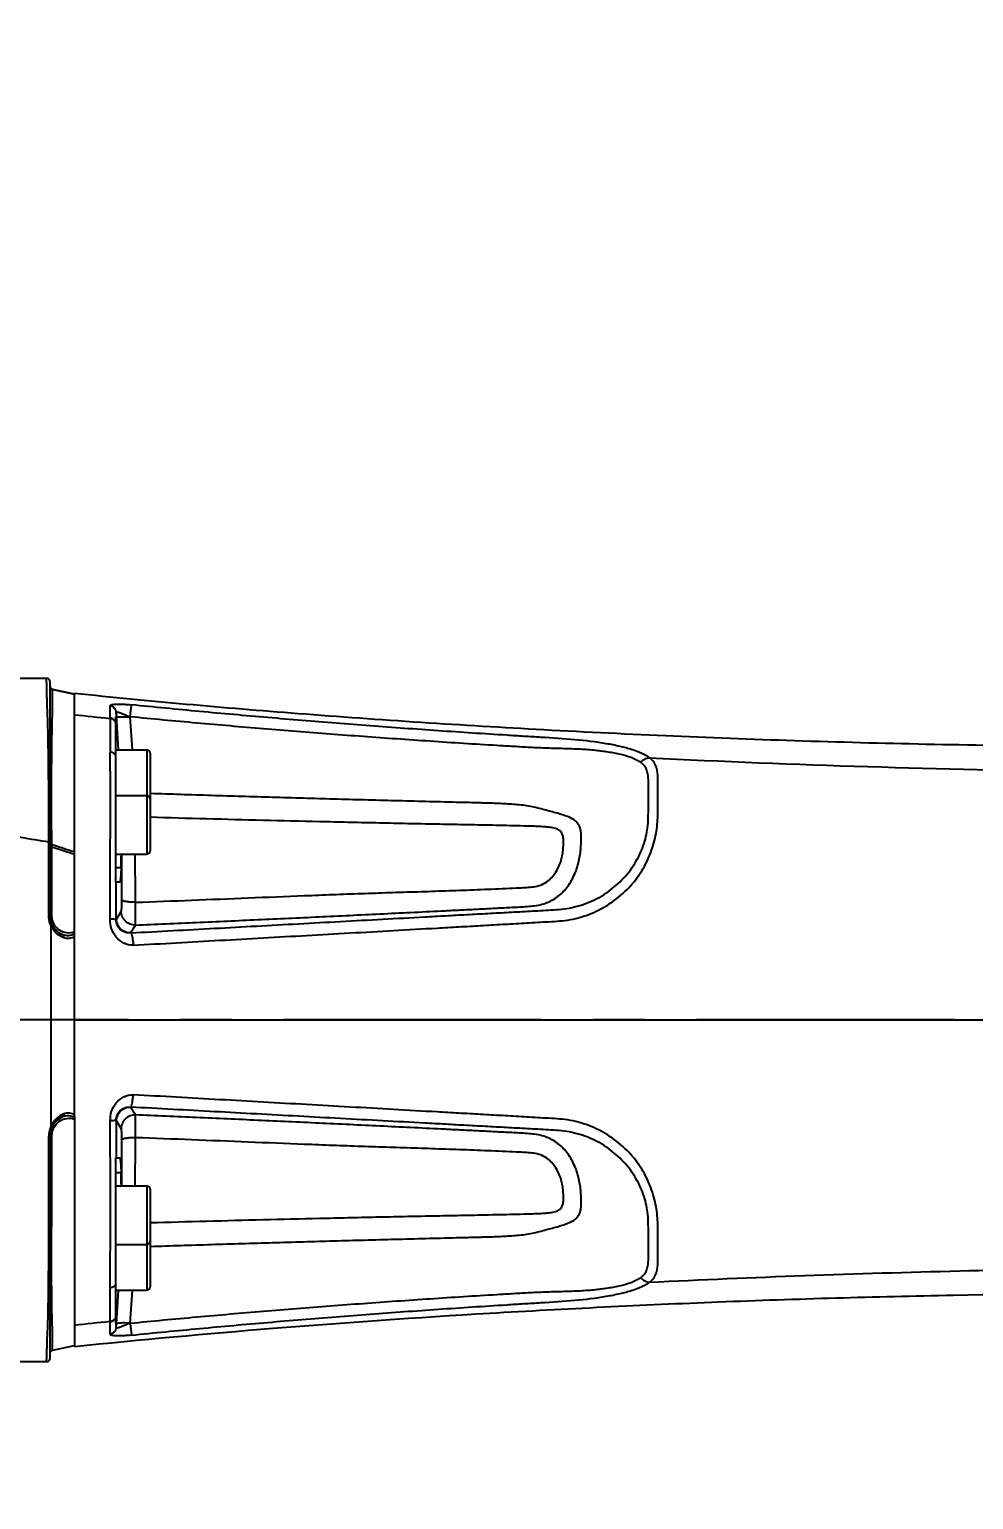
# Model space of a CAD drawing. Header units: millimetres. Extents: x 5828 to 6704, y 123 to 421.
# Drawn here: x 6391.23 to 6398.08, y 271.89 to 282.56 of the extents above; entities that cross this region are included whole.
import ezdxf

# ---------------------------------------------------------------- set-up
doc = ezdxf.new("R2010")
doc.units = ezdxf.units.MM
doc.linetypes.add('CENTER', pattern=[0.6, 0.375, -0.075, 0.075, -0.075])
for name, color, linetype in [('中心线', 7, 'Continuous'), ('外形图', 7, 'Continuous'), ('尺寸标注', 7, 'Continuous')]:
    doc.layers.add(name, color=color, linetype=linetype)
doc.styles.add('微软雅黑', font='msyh.ttc', dxfattribs={"height": 1.5})
doc.dimstyles.new('尺寸标注_1_20比例', dxfattribs={"dimtxt": 1.5, "dimasz": 1.25, "dimexe": 0.5, "dimexo": 0.4, "dimgap": 0.5, "dimtad": 1, "dimdec": 1, "dimlfac": 20, "dimdsep": 46, "dimtxsty": '微软雅黑', "dimcen": 0.09, "dimadec": 0, "dimazin": 0, "dimtp": 0.01, "dimtm": 0.01, "dimtfac": 1, "dimtdec": 1, "dimtofl": 0, "dimtmove": 0, "dimatfit": 3, "dimfxl": 1, "dimtolj": 1, "dimarcsym": 0})

# ---------------------------------------------------------------- blocks, each defined once
blk = doc.blocks.new('*D1082')
at = {"layer": 'Defpoints', "color": 0}
for p in [(6409.454, 284.823), (6409.454, 280.407), (6378.707, 275.369)]:
    blk.add_point(p, dxfattribs=at)
at = {"layer": '尺寸标注', "color": 0, "lineweight": -2}
for p, q in [((6378.707, 275.769), (6378.707, 285.323)), ((6409.454, 280.807), (6409.454, 285.323)), ((6379.957, 284.823), (6408.204, 284.823))]:
    blk.add_line(p, q, dxfattribs=at)
at = {"layer": '尺寸标注', "color": 0}
for points in [[(6379.957, 285.031), (6379.957, 284.615), (6378.707, 284.823)], [(6408.204, 284.615), (6408.204, 285.031), (6409.454, 284.823)]]:
    blk.add_solid(points, dxfattribs=at)
at = {"layer": '尺寸标注', "color": 0, "insert": (6394.081, 286.095), "char_height": 1.5, "attachment_point": 5, "style": '微软雅黑'}
blk.add_mtext('\\A1;\\A1;{\\fAlibaba PuHuiTi 3.0 55 Regular|b0|i0|c134|p18;615}', dxfattribs=at)
blk = doc.blocks.new('*D1086')
at = {"layer": 'Defpoints', "color": 0}
for p in [(6374.804, 277.144), (6410.704, 221.456), (6410.704, 217.572)]:
    blk.add_point(p, dxfattribs=at)
at = {"layer": '尺寸标注', "color": 0, "lineweight": -2}
for p, q in [((6374.804, 276.744), (6374.804, 217.072)), ((6410.704, 221.056), (6410.704, 217.072)), ((6376.054, 217.572), (6409.454, 217.572))]:
    blk.add_line(p, q, dxfattribs=at)
at = {"layer": '尺寸标注', "color": 0}
for points in [[(6376.054, 217.78), (6376.054, 217.364), (6374.804, 217.572)], [(6409.454, 217.364), (6409.454, 217.78), (6410.704, 217.572)]]:
    blk.add_solid(points, dxfattribs=at)
at = {"layer": '尺寸标注', "color": 0, "insert": (6392.754, 218.844), "char_height": 1.5, "attachment_point": 5, "style": '微软雅黑'}
blk.add_mtext('\\A1;\\A1;{\\fAlibaba PuHuiTi 3.0 55 Regular|b0|i0|c134|p18;718}', dxfattribs=at)

msp = doc.modelspace()

# ---------------------------------------------------------------- linework, layer by layer
at = {"layer": '中心线', "linetype": 'CENTER', "ltscale": 5}
msp.add_line((6415.9466, 275.3693), (6373.1881, 275.3693), dxfattribs=at)
at = {"layer": '外形图', "linetype": 'ByBlock'}
for p, q in [((6391.352, 277.8491), (6390.8922, 277.8491)), ((6391.377, 276.1239), (6391.377, 277.824)), ((6391.3771, 277.7907), (6391.377, 277.7932)), ((6391.3965, 277.7687), (6391.3965, 277.7688)), ((6391.5545, 277.7332), (6391.3965, 277.7688)), ((6391.3965, 277.7687), (6391.5545, 277.7331)), ((6391.5545, 277.0723), (6391.5545, 277.7417)), ((6391.8133, 277.5606), (6391.8128, 277.6485)), ((6391.8133, 277.5606), (6391.8133, 277.5582)), ((6391.8545, 276.3693), (6391.8545, 277.5703)), ((6391.8591, 277.5758), (6391.8574, 277.6025)), ((6391.8574, 277.6025), (6391.8575, 277.556)), ((6391.8746, 277.3304), (6391.8591, 277.5758)), ((6391.9748, 277.3304), (6391.959, 277.57)), ((6391.8545, 277.3304), (6392.0795, 277.3304)), ((6392.0795, 277.3304), (6392.0795, 276.5728)), ((6392.1045, 277.3054), (6392.1045, 276.5978)), ((6391.5545, 274.6711), (6391.5545, 277.0723)), ((6391.8545, 276.9978), (6392.0795, 276.9978)), ((6391.3896, 276.623), (6391.3895, 276.6414)), ((6391.5545, 276.5704), (6391.3896, 276.623)), ((6391.8545, 276.5728), (6392.0795, 276.5728)), ((6391.8545, 276.4773), (6391.8931, 276.4773)), ((6391.8817, 276.3693), (6391.8559, 276.3693)), ((6391.8574, 276.0959), (6391.8574, 276.3693)), ((6391.377, 276.1205), (6391.377, 276.1239)), ((6391.8574, 276.0959), (6391.8599, 276.1001)), ((6391.8599, 276.1001), (6391.8938, 276.1568)), ((6391.5545, 275.3693), (6404.1961, 275.3693)), ((6391.5545, 274.6711), (6391.5545, 272.9969)), ((6391.8574, 274.6428), (6391.8574, 274.3693)), ((6391.8599, 274.6385), (6391.8574, 274.6428)), ((6391.8938, 274.5818), (6391.8599, 274.6385)), ((6391.377, 272.9147), (6391.377, 274.5286)), ((6391.8545, 273.1684), (6391.8545, 274.3693)), ((6391.8566, 274.3693), (6391.8817, 274.3693)), ((6391.8545, 274.2614), (6391.8931, 274.2614)), ((6391.8545, 274.1658), (6392.0795, 274.1658)), ((6392.0795, 274.1658), (6392.0795, 273.4082)), ((6392.1045, 274.1408), (6392.1045, 273.4332)), ((6391.8545, 273.7408), (6392.0795, 273.7408)), ((6391.8545, 273.4082), (6392.0795, 273.4082)), ((6391.8591, 273.1628), (6391.8746, 273.4082)), ((6391.959, 273.1687), (6391.9748, 273.4082)), ((6391.8128, 273.0901), (6391.8133, 273.1781)), ((6391.8133, 273.1804), (6391.8133, 273.1781)), ((6391.8574, 273.1362), (6391.8575, 273.1826)), ((6391.8574, 273.1362), (6391.8591, 273.1628)), ((6391.3968, 272.973), (6391.5545, 273.0058)), ((6390.8921, 272.8896), (6391.352, 272.8897))]:
    msp.add_line(p, q, dxfattribs=at)
for points in [[(6391.377, 277.8241), (6391.3769, 277.8266), (6391.3765, 277.8291), (6391.3759, 277.8315), (6391.375, 277.8339), (6391.3739, 277.8361), (6391.3725, 277.8383), (6391.371, 277.8403), (6391.3693, 277.8421), (6391.3674, 277.8438), (6391.3653, 277.8452), (6391.3631, 277.8465), (6391.3608, 277.8475), (6391.3584, 277.8482), (6391.3559, 277.8487), (6391.3534, 277.849), (6391.352, 277.8491)], [(6391.3965, 277.7688), (6391.3951, 277.7692), (6391.3928, 277.77), (6391.3905, 277.771), (6391.3884, 277.7722), (6391.3864, 277.7737), (6391.3845, 277.7754), (6391.3828, 277.7772), (6391.3813, 277.7792), (6391.38, 277.7813), (6391.3789, 277.7835), (6391.3781, 277.7859), (6391.3775, 277.7883), (6391.3771, 277.7907)], [(6391.377, 272.9486), (6391.3771, 272.9511), (6391.3775, 272.9535), (6391.3781, 272.956), (6391.379, 272.9583), (6391.3801, 272.9606), (6391.3814, 272.9627), (6391.3829, 272.9647), (6391.3846, 272.9666), (6391.3865, 272.9682), (6391.3886, 272.9697), (6391.3908, 272.9709), (6391.3931, 272.9719), (6391.3954, 272.9727), (6391.3968, 272.973)], [(6391.352, 272.8897), (6391.3534, 272.8898), (6391.3559, 272.89), (6391.3584, 272.8906), (6391.3608, 272.8913), (6391.3631, 272.8923), (6391.3653, 272.8936), (6391.3674, 272.895), (6391.3693, 272.8967), (6391.371, 272.8985), (6391.3725, 272.9005), (6391.3739, 272.9026), (6391.375, 272.9049), (6391.3759, 272.9073), (6391.3765, 272.9097), (6391.3769, 272.9122), (6391.377, 272.9147)]]:
    msp.add_lwpolyline(points, dxfattribs=at)
for centre, radius, start, end in [((6391.402, 277.7931), 0.025, 180.00099, 257.31519), ((6397.1298, 329.6879), 52.4001, 263.89223, 264.17677), ((6392.0795, 277.3054), 0.025, 0, 90), ((6400.1127, 366.8533), 89.6882, 267.199889, 269.227314), ((6392.0795, 276.9728), 0.025, 0, 90), ((6392.0795, 276.5978), 0.025, 270, 0), ((6377.5741, 276.8417), 14.3236, 358.5423, 358.92473), ((6242.1785, 276.3129), 149.7201, 359.971909, 0.099475), ((6391.5279, 276.1256), 0.1509, 180.00071, 181.9571), ((5933.3192, 275.3261), 458.0659, 359.909225, 0.090755), ((6391.5434, 274.5259), 0.1754, 111.88588, 154.88661), ((6391.5435, 274.526), 0.1757, 154.76951, 179.9591), ((6391.527, 274.5286), 0.15, 111.99907, 180), ((5987.0036, 274.0319), 404.8114, 359.914034, 0.08565), ((6299.244, 274.3902), 92.6546, 359.861228, 0.067354), ((6376.0557, 273.8634), 15.8424, 1.09361, 1.43937), ((6392.0795, 274.1408), 0.025, 0, 90), ((6392.0795, 273.7658), 0.025, 270, 0), ((6353.9205, 273.4972), 37.8941, 359.52102, 359.89011), ((6392.0795, 273.4332), 0.025, 270, 0), ((6396.6499, 225.5335), 47.8918, 95.79624, 96.10755)]:
    msp.add_arc(centre, radius, start, end, dxfattribs=at)
for points, knots in [([(6391.3678, 276.6619), (6391.3678, 276.7769), (6391.3679, 276.9437), (6391.3668, 277.1563), (6391.3653, 277.2936), (6391.3637, 277.4119), (6391.3614, 277.5095), (6391.3588, 277.5857), (6391.3566, 277.6425), (6391.3554, 277.6855), (6391.3548, 277.7204), (6391.354, 277.751), (6391.3534, 277.7779), (6391.3529, 277.7979), (6391.3526, 277.8123), (6391.3525, 277.8219), (6391.3523, 277.8307), (6391.3521, 277.8375), (6391.352, 277.8424), (6391.352, 277.8452), (6391.352, 277.847), (6391.3519, 277.8481), (6391.3521, 277.8486), (6391.3519, 277.849), (6391.352, 277.8491)], [0, 0, 0, 0, 0.2907015, 0.4212806, 0.5372497, 0.6376761, 0.7202022, 0.783853, 0.8303678, 0.8637457, 0.8926291, 0.9185858, 0.9410263, 0.9604789, 0.9692546, 0.9774031, 0.9848476, 0.991498, 0.9945232, 0.9972524, 0.99838, 0.9992599, 0.999816, 1, 1, 1, 1]), ([(6391.3897, 276.6414), (6391.3887, 276.7511), (6391.3876, 276.9531), (6391.3886, 277.223), (6391.3904, 277.4238), (6391.3938, 277.5557), (6391.3948, 277.6379), (6391.3957, 277.6875), (6391.3958, 277.721), (6391.3958, 277.742), (6391.3957, 277.7576), (6391.3964, 277.766), (6391.3965, 277.7687)], [0, 0, 0, 0, 0.2920764, 0.5374396, 0.7181353, 0.8265617, 0.8885136, 0.936829, 0.958467, 0.9777016, 0.9928036, 1, 1, 1, 1]), ([(6391.5545, 277.7417), (6392.0952, 277.6852), (6393.231, 277.584), (6394.995, 277.4688), (6396.855, 277.3885), (6398.12, 277.3628), (6398.7575, 277.3581)], [0, 0, 0, 0, 0.2260502, 0.473994, 0.734951, 1, 1, 1, 1]), ([(6391.8128, 277.6485), (6391.8127, 277.6501), (6391.8141, 277.6543), (6391.8222, 277.6578), (6391.8346, 277.6602), (6391.8529, 277.6616), (6391.8764, 277.6621), (6391.9044, 277.6612), (6391.9358, 277.6599), (6391.9576, 277.6576), (6391.9689, 277.6565)], [0, 0, 0, 0, 0.029423, 0.0749541, 0.1533346, 0.2677456, 0.4154306, 0.5914179, 0.7888179, 1, 1, 1, 1]), ([(6391.8574, 277.6025), (6391.8567, 277.6138), (6391.8467, 277.6367), (6391.8241, 277.6473), (6391.8128, 277.6485)], [0, 0, 0, 0, 0.4982687, 1, 1, 1, 1]), ([(6391.8545, 277.5287), (6391.8514, 277.5371), (6391.84, 277.5525), (6391.8223, 277.5595), (6391.8133, 277.5606)], [0, 0, 0, 0, 0.4972772, 1, 1, 1, 1]), ([(6391.8545, 277.5264), (6391.8514, 277.5348), (6391.84, 277.5501), (6391.8223, 277.5571), (6391.8133, 277.5582)], [0, 0, 0, 0, 0.4971465, 1, 1, 1, 1]), ([(6391.8133, 277.5582), (6391.8134, 277.5456), (6391.8142, 277.4643), (6391.8144, 277.3829), (6391.8146, 277.3141)], [0, 0, 0, 0, 0.1541676, 1, 1, 1, 1]), ([(6391.8567, 277.556), (6391.8591, 277.5184), (6391.8652, 277.4433), (6391.8695, 277.368), (6391.8719, 277.3304)], [0, 0, 0, 0, 0.4999978, 1, 1, 1, 1]), ([(6391.8574, 277.6025), (6391.8574, 277.6032), (6391.8576, 277.6046), (6391.8595, 277.6059), (6391.8622, 277.6059), (6391.8676, 277.6053), (6391.8766, 277.6026), (6391.8896, 277.598), (6391.905, 277.5917), (6391.9281, 277.5816), (6391.9461, 277.5734), (6391.959, 277.57)], [0, 0, 0, 0, 0.0190124, 0.0354075, 0.0583887, 0.0908997, 0.1847396, 0.3124675, 0.4659252, 0.6364661, 1, 1, 1, 1]), ([(6391.8591, 277.5758), (6391.8593, 277.5748), (6391.8624, 277.5728), (6391.8681, 277.5714), (6391.8776, 277.5699), (6391.8955, 277.5686), (6391.9231, 277.5683), (6391.9464, 277.5692), (6391.959, 277.57)], [0, 0, 0, 0, 0.0309341, 0.09192, 0.1852167, 0.3083772, 0.6262732, 1, 1, 1, 1]), ([(6391.959, 277.57), (6391.96, 277.5806), (6391.9621, 277.6001), (6391.9648, 277.6259), (6391.9672, 277.6442), (6391.9682, 277.6536), (6391.9689, 277.6566)], [0, 0, 0, 0, 0.3652827, 0.6748143, 0.8944463, 1, 1, 1, 1]), ([(6395.665, 277.24), (6395.6472, 277.2519), (6395.6041, 277.2728), (6395.5291, 277.2959), (6395.439, 277.3134), (6395.3365, 277.3266), (6395.2246, 277.3351), (6395.1068, 277.3386), (6394.9862, 277.3413), (6394.8649, 277.3471), (6394.7437, 277.3541), (6394.582, 277.3636), (6394.38, 277.3759), (6394.1377, 277.3923), (6393.8146, 277.4142), (6393.4108, 277.444), (6392.9266, 277.4822), (6392.4426, 277.5239), (6392.1201, 277.5541), (6391.959, 277.57)], [0, 0, 0, 0, 0.0172518, 0.038217, 0.0630314, 0.0909891, 0.1213417, 0.1532774, 0.1857926, 0.2183632, 0.2509295, 0.2834943, 0.348633, 0.41377, 0.4789077, 0.6091813, 0.7394543, 0.8697273, 1, 1, 1, 1]), ([(6395.7312, 277.2722), (6395.714, 277.2848), (6395.6722, 277.3069), (6395.6001, 277.3341), (6395.5132, 277.3568), (6395.3749, 277.3834), (6395.1829, 277.4064), (6394.9827, 277.4183), (6394.8177, 277.428), (6394.6524, 277.4387), (6394.4457, 277.4517), (6394.1977, 277.4685), (6393.8671, 277.4917), (6393.4541, 277.5229), (6392.9587, 277.5636), (6392.4636, 277.6078), (6392.1337, 277.6399), (6391.9689, 277.6566)], [0, 0, 0, 0, 0.0168938, 0.037122, 0.0609003, 0.0877861, 0.1484766, 0.2136616, 0.2464277, 0.2791859, 0.3447155, 0.4102439, 0.475774, 0.6068309, 0.7378873, 0.8689437, 1, 1, 1, 1]), ([(6391.8146, 276.1016), (6391.8146, 276.2137), (6391.8147, 276.6179), (6391.8153, 277.0221), (6391.8146, 277.3141)], [0, 0, 0, 0, 0.2774381, 1, 1, 1, 1]), ([(6391.8545, 277.2884), (6391.8513, 277.2954), (6391.8393, 277.308), (6391.8232, 277.3131), (6391.8146, 277.3141)], [0, 0, 0, 0, 0.4703668, 1, 1, 1, 1]), ([(6391.9637, 276.0015), (6392.1665, 276.0126), (6392.4709, 276.0292), (6392.8769, 276.0514), (6393.1819, 276.068), (6393.4871, 276.0846), (6393.7925, 276.1013), (6394.0472, 276.1151), (6394.251, 276.1263), (6394.4039, 276.1345), (6394.5568, 276.143), (6394.7098, 276.1512), (6394.8373, 276.158), (6394.9394, 276.164), (6395.0159, 276.1677), (6395.0926, 276.1726), (6395.1938, 276.1878), (6395.3158, 276.2287), (6395.4481, 276.3066), (6395.5597, 276.4101), (6395.6453, 276.5316), (6395.6999, 276.6627), (6395.7204, 276.7736), (6395.7224, 276.8575), (6395.7221, 276.9158), (6395.7225, 276.9708), (6395.722, 277.0221), (6395.7226, 277.0695), (6395.7231, 277.1129), (6395.72, 277.1523), (6395.7107, 277.1877), (6395.6928, 277.2184), (6395.6748, 277.2334), (6395.665, 277.24)], [0, 0, 0, 0, 0.1338626, 0.2009059, 0.2680105, 0.335168, 0.4023722, 0.4696162, 0.5032523, 0.5368962, 0.5705477, 0.6042072, 0.6378731, 0.654709, 0.6715539, 0.6884181, 0.7052853, 0.7389325, 0.7724671, 0.8057588, 0.8384848, 0.8696896, 0.8986481, 0.9121712, 0.9250009, 0.9370829, 0.94837, 0.9588043, 0.9683429, 0.9769706, 0.9848127, 0.9922584, 1, 1, 1, 1]), ([(6391.981, 275.9121), (6392.1907, 275.924), (6392.5054, 275.9418), (6392.9252, 275.9655), (6393.2405, 275.9833), (6393.5561, 276.0011), (6393.8719, 276.0189), (6394.1351, 276.0338), (6394.3459, 276.0458), (6394.504, 276.0546), (6394.6621, 276.0639), (6394.8203, 276.0724), (6394.9783, 276.0822), (6395.1367, 276.0896), (6395.2908, 276.1297), (6395.4775, 276.2243), (6395.6323, 276.3703), (6395.7297, 276.5485), (6395.7745, 276.6857), (6395.7904, 276.7991), (6395.791, 276.8848), (6395.7911, 276.9443), (6395.7912, 277.0002), (6395.7908, 277.0521), (6395.7917, 277.1001), (6395.7911, 277.1555), (6395.7816, 277.2186), (6395.7505, 277.2587), (6395.7321, 277.2722)], [0, 0, 0, 0, 0.1345688, 0.201969, 0.2694322, 0.3369497, 0.4045144, 0.4721199, 0.5059363, 0.5397611, 0.5735934, 0.6074334, 0.6412793, 0.6751087, 0.7088154, 0.7423976, 0.8085548, 0.8409551, 0.8717963, 0.9005173, 0.9139537, 0.9266782, 0.9386318, 0.9497609, 0.9600025, 0.9693199, 0.9853764, 1, 1, 1, 1]), ([(6395.665, 277.24), (6395.6738, 277.2492), (6395.6943, 277.2644), (6395.719, 277.2714), (6395.7312, 277.2722)], [0, 0, 0, 0, 0.5107753, 1, 1, 1, 1]), ([(6391.9976, 276.0584), (6392.1456, 276.0648), (6392.4417, 276.0777), (6392.8859, 276.0977), (6393.3299, 276.1182), (6393.7, 276.136), (6393.9959, 276.1502), (6394.1809, 276.1594), (6394.3288, 276.167), (6394.4398, 276.1723), (6394.5507, 276.178), (6394.6617, 276.1839), (6394.7541, 276.188), (6394.8279, 276.1925), (6394.8828, 276.1968), (6394.9364, 276.2044), (6394.9874, 276.2199), (6395.0344, 276.2434), (6395.0908, 276.2833), (6395.1483, 276.3485), (6395.1948, 276.4394), (6395.219, 276.5194), (6395.229, 276.5829), (6395.2334, 276.6407), (6395.2367, 276.6941), (6395.2327, 276.7417), (6395.226, 276.7705), (6395.2135, 276.7947), (6395.1872, 276.8218), (6395.1381, 276.8468), (6395.0653, 276.8692), (6394.9943, 276.8875), (6394.9309, 276.9045), (6394.8794, 276.9174), (6394.8256, 276.9268), (6394.7707, 276.9322), (6394.7154, 276.9359), (6394.6416, 276.9403), (6394.549, 276.9437), (6394.4379, 276.9465), (6394.2897, 276.9498), (6394.1045, 276.9546), (6393.8082, 276.9623), (6393.4378, 276.9721), (6392.9933, 276.9848), (6392.5489, 276.9982), (6392.2526, 277.0078), (6392.1045, 277.0128)], [0, 0, 0, 0, 0.0653499, 0.1306966, 0.1960397, 0.261377, 0.2940423, 0.3267044, 0.3430337, 0.3593631, 0.3756916, 0.3920197, 0.4083473, 0.4165029, 0.4246263, 0.4325998, 0.4403533, 0.4480137, 0.4556391, 0.4707422, 0.4857681, 0.5003759, 0.5073734, 0.5140719, 0.5259531, 0.530874, 0.5350992, 0.5389241, 0.5427445, 0.5515369, 0.562795, 0.5763774, 0.5838697, 0.59172, 0.5997778, 0.6079082, 0.6160543, 0.624207, 0.6405373, 0.6568773, 0.6732176, 0.7058986, 0.7385779, 0.8039364, 0.8692922, 0.9346467, 1, 1, 1, 1]), ([(6391.9969, 276.2236), (6392.1335, 276.2286), (6392.4066, 276.239), (6392.8163, 276.2556), (6393.1577, 276.2694), (6393.4308, 276.2802), (6393.6357, 276.2876), (6393.8405, 276.2945), (6394.0454, 276.3006), (6394.2161, 276.3062), (6394.3527, 276.311), (6394.4551, 276.3146), (6394.5574, 276.319), (6394.6598, 276.3233), (6394.7451, 276.3266), (6394.8133, 276.3303), (6394.8643, 276.3336), (6394.9152, 276.3393), (6394.9631, 276.3573), (6395.0048, 276.3855), (6395.0381, 276.4221), (6395.0634, 276.4632), (6395.0827, 276.5059), (6395.0959, 276.5492), (6395.1019, 276.5917), (6395.105, 276.6313), (6395.1064, 276.6674), (6395.104, 276.6991), (6395.096, 276.7274), (6395.0753, 276.7478), (6395.0521, 276.7591), (6395.0292, 276.7641), (6395.0016, 276.7684), (6394.9647, 276.7716), (6394.9182, 276.7742), (6394.8525, 276.7766), (6394.7683, 276.7784), (6394.6662, 276.7807), (6394.5297, 276.7835), (6394.3589, 276.7866), (6394.1539, 276.7906), (6393.9489, 276.7948), (6393.744, 276.7992), (6393.539, 276.8036), (6393.2657, 276.8098), (6392.9242, 276.818), (6392.5143, 276.8286), (6392.2411, 276.8363), (6392.1045, 276.8403)], [0, 0, 0, 0, 0.0641469, 0.1282908, 0.1924321, 0.2245017, 0.2565707, 0.2886388, 0.3207056, 0.3527697, 0.3688008, 0.3848311, 0.4008603, 0.4168891, 0.4329177, 0.4409308, 0.4489416, 0.4569348, 0.4648563, 0.4726768, 0.4803589, 0.4878898, 0.495234, 0.5023151, 0.5090361, 0.5153053, 0.5209934, 0.5259658, 0.5302348, 0.5344038, 0.5391807, 0.5421641, 0.5453905, 0.5522695, 0.5595649, 0.5672185, 0.5831185, 0.5991134, 0.6151353, 0.6472092, 0.6792848, 0.7113587, 0.7434321, 0.7755058, 0.8075784, 0.871721, 0.9358616, 1, 1, 1, 1]), ([(6391.0967, 276.7066), (6391.1197, 276.7028), (6391.2102, 276.6882), (6391.3006, 276.6734), (6391.3678, 276.6619)], [0, 0, 0, 0, 0.2550606, 1, 1, 1, 1]), ([(6391.3677, 276.1257), (6391.3678, 276.1705), (6391.3678, 276.3493), (6391.3679, 276.528), (6391.3678, 276.6619)], [0, 0, 0, 0, 0.2510867, 1, 1, 1, 1]), ([(6391.3678, 276.6619), (6391.3701, 276.6615), (6391.373, 276.661), (6391.377, 276.6591), (6391.377, 276.658)], [0, 0, 0, 0, 0.6841745, 1, 1, 1, 1]), ([(6391.3896, 276.6447), (6391.3865, 276.6448), (6391.3824, 276.6456), (6391.3783, 276.6468), (6391.377, 276.6478), (6391.377, 276.6483)], [0, 0, 0, 0, 0.6969913, 0.8985135, 1, 1, 1, 1]), ([(6391.3896, 276.623), (6391.3865, 276.6233), (6391.3824, 276.6239), (6391.3782, 276.6253), (6391.377, 276.6264), (6391.377, 276.6268)], [0, 0, 0, 0, 0.6916612, 0.8938869, 1, 1, 1, 1]), ([(6391.3905, 276.1236), (6391.3904, 276.1654), (6391.3901, 276.3318), (6391.39, 276.4983), (6391.3896, 276.623)], [0, 0, 0, 0, 0.2509752, 1, 1, 1, 1]), ([(6391.5545, 276.5879), (6391.527, 276.5968), (6391.472, 276.6143), (6391.4172, 276.6325), (6391.3897, 276.6414)], [0, 0, 0, 0, 0.4998747, 1, 1, 1, 1]), ([(6391.9969, 276.2236), (6391.9968, 276.2833), (6391.9972, 276.3997), (6391.995, 276.5161), (6391.9947, 276.5729)], [0, 0, 0, 0, 0.5124037, 1, 1, 1, 1]), ([(6391.8931, 276.4773), (6391.8928, 276.4622), (6391.8918, 276.4358), (6391.8896, 276.4051), (6391.8874, 276.3867), (6391.8856, 276.3775), (6391.8843, 276.3723), (6391.8825, 276.3693), (6391.8817, 276.3693)], [0, 0, 0, 0, 0.4126051, 0.7262186, 0.8402352, 0.9236769, 0.9760262, 1, 1, 1, 1]), ([(6391.8938, 276.1568), (6391.8943, 276.1578), (6391.895, 276.1607), (6391.8964, 276.1694), (6391.8975, 276.1859), (6391.8984, 276.2106), (6391.8986, 276.2293), (6391.8986, 276.2395)], [0, 0, 0, 0, 0.0380349, 0.1054528, 0.3228154, 0.6314747, 1, 1, 1, 1]), ([(6391.9969, 276.2236), (6391.9848, 276.2236), (6391.9622, 276.2244), (6391.9325, 276.2274), (6391.9124, 276.2314), (6391.9022, 276.2356), (6391.8991, 276.2382), (6391.8986, 276.2395)], [0, 0, 0, 0, 0.3592379, 0.6688152, 0.8888421, 0.957623, 1, 1, 1, 1]), ([(6391.9976, 276.0584), (6391.9979, 276.0604), (6391.9982, 276.0661), (6391.9987, 276.0837), (6391.9987, 276.1164), (6391.9981, 276.1658), (6391.9974, 276.2032), (6391.9969, 276.2236)], [0, 0, 0, 0, 0.03618, 0.1028964, 0.3204384, 0.6302013, 1, 1, 1, 1]), ([(6391.3845, 276.0511), (6391.3818, 276.0568), (6391.372, 276.0805), (6391.3677, 276.1064), (6391.3677, 276.1257)], [0, 0, 0, 0, 0.2465056, 1, 1, 1, 1]), ([(6391.3677, 276.1257), (6391.3696, 276.1255), (6391.3725, 276.1252), (6391.3755, 276.1248), (6391.3765, 276.1244)], [0, 0, 0, 0, 0.6398303, 1, 1, 1, 1]), ([(6391.3765, 276.1244), (6391.3766, 276.1243), (6391.3768, 276.1242), (6391.377, 276.124), (6391.377, 276.1239)], [0, 0, 0, 0, 0.6276025, 1, 1, 1, 1]), ([(6391.3775, 276.1252), (6391.3774, 276.1252), (6391.3771, 276.1253), (6391.377, 276.1255), (6391.377, 276.1256)], [0, 0, 0, 0, 0.625233, 1, 1, 1, 1]), ([(6391.3912, 276.0604), (6391.389, 276.065), (6391.3811, 276.0841), (6391.3774, 276.1049), (6391.377, 276.1205)], [0, 0, 0, 0, 0.2451757, 1, 1, 1, 1]), ([(6391.4697, 275.988), (6391.4441, 275.9982), (6391.3969, 276.0349), (6391.3781, 276.0918), (6391.3771, 276.1205)], [0, 0, 0, 0, 0.4908428, 1, 1, 1, 1]), ([(6391.3905, 276.1236), (6391.3876, 276.1237), (6391.3833, 276.1241), (6391.3789, 276.1245), (6391.3775, 276.1252)], [0, 0, 0, 0, 0.6469179, 1, 1, 1, 1]), ([(6391.3844, 276.0513), (6391.3865, 276.0528), (6391.3893, 276.0551), (6391.3917, 276.0592), (6391.3912, 276.0604)], [0, 0, 0, 0, 0.6543528, 1, 1, 1, 1]), ([(6391.5545, 276.0074), (6391.5371, 276.0014), (6391.4987, 275.997), (6391.443, 276.0168), (6391.4009, 276.0618), (6391.3905, 276.103), (6391.3905, 276.1236)], [0, 0, 0, 0, 0.2368072, 0.4795143, 0.7349655, 1, 1, 1, 1]), ([(6391.4697, 275.988), (6391.4539, 275.994), (6391.422, 276.013), (6391.3995, 276.043), (6391.3912, 276.0604)], [0, 0, 0, 0, 0.4665822, 1, 1, 1, 1]), ([(6391.981, 275.9121), (6391.9578, 275.9109), (6391.9102, 275.9226), (6391.8539, 275.9672), (6391.8188, 276.0305), (6391.8143, 276.0782), (6391.8145, 276.1016)], [0, 0, 0, 0, 0.2483628, 0.498947, 0.7497321, 1, 1, 1, 1]), ([(6391.8574, 276.0959), (6391.8567, 276.0972), (6391.8514, 276.0983), (6391.8431, 276.1), (6391.8298, 276.101), (6391.8199, 276.1015), (6391.8146, 276.1016)], [0, 0, 0, 0, 0.1012821, 0.3174015, 0.6284802, 1, 1, 1, 1]), ([(6391.9637, 276.0015), (6391.951, 276.0006), (6391.9249, 276.0027), (6391.889, 276.021), (6391.8633, 276.0539), (6391.8573, 276.0819), (6391.8574, 276.0959)], [0, 0, 0, 0, 0.2397244, 0.4810622, 0.7371334, 1, 1, 1, 1]), ([(6391.9638, 276.0015), (6391.9506, 276.0011), (6391.9237, 276.0055), (6391.8893, 276.0272), (6391.8659, 276.0604), (6391.8601, 276.087), (6391.8599, 276.1001)], [0, 0, 0, 0, 0.2501444, 0.5005376, 0.7506147, 1, 1, 1, 1]), ([(6391.9976, 276.0584), (6391.9844, 276.058), (6391.9575, 276.0624), (6391.9232, 276.0841), (6391.8998, 276.1172), (6391.894, 276.1437), (6391.8938, 276.1568)], [0, 0, 0, 0, 0.2501424, 0.5005347, 0.7506125, 1, 1, 1, 1]), ([(6391.4767, 275.9663), (6391.4578, 275.9735), (6391.4204, 275.9961), (6391.3941, 276.0313), (6391.3845, 276.0516)], [0, 0, 0, 0, 0.47328, 1, 1, 1, 1]), ([(6391.5545, 275.9944), (6391.5422, 275.9867), (6391.5131, 275.9776), (6391.4833, 275.9827), (6391.4697, 275.988)], [0, 0, 0, 0, 0.4986668, 1, 1, 1, 1]), ([(6391.4767, 275.9663), (6391.4775, 275.9708), (6391.4778, 275.979), (6391.4728, 275.9865), (6391.4697, 275.988)], [0, 0, 0, 0, 0.5690105, 1, 1, 1, 1]), ([(6391.5545, 275.9741), (6391.5435, 275.9665), (6391.5168, 275.9569), (6391.4893, 275.9615), (6391.4767, 275.9663)], [0, 0, 0, 0, 0.4984973, 1, 1, 1, 1]), ([(6391.9637, 276.0015), (6391.9648, 276.0008), (6391.9667, 275.9977), (6391.9705, 275.9883), (6391.9745, 275.9703), (6391.9784, 275.9435), (6391.9803, 275.9231), (6391.981, 275.9121)], [0, 0, 0, 0, 0.0433639, 0.1137079, 0.3337549, 0.6406055, 1, 1, 1, 1]), ([(6391.8146, 274.637), (6391.8145, 274.6604), (6391.8191, 274.708), (6391.854, 274.7714), (6391.9103, 274.816), (6391.9578, 274.8277), (6391.981, 274.8265)], [0, 0, 0, 0, 0.2503284, 0.5011015, 0.7516671, 1, 1, 1, 1]), ([(6391.9637, 274.7371), (6391.9648, 274.7378), (6391.9667, 274.7409), (6391.9705, 274.7503), (6391.9744, 274.7684), (6391.9784, 274.7952), (6391.9803, 274.8155), (6391.981, 274.8265)], [0, 0, 0, 0, 0.0433387, 0.1136742, 0.3337247, 0.6405894, 1, 1, 1, 1]), ([(6395.7321, 273.4665), (6395.7505, 273.48), (6395.7816, 273.52), (6395.7911, 273.5831), (6395.7917, 273.6386), (6395.7908, 273.6865), (6395.7912, 273.7385), (6395.7911, 273.7944), (6395.791, 273.8538), (6395.7904, 273.9395), (6395.7745, 274.053), (6395.7297, 274.1901), (6395.6323, 274.3683), (6395.4775, 274.5143), (6395.2909, 274.6089), (6395.1367, 274.649), (6394.9783, 274.6564), (6394.8203, 274.6663), (6394.6621, 274.6748), (6394.504, 274.684), (6394.3459, 274.6929), (6394.1351, 274.7048), (6393.8719, 274.7197), (6393.5561, 274.7375), (6393.2405, 274.7553), (6392.9252, 274.7731), (6392.5054, 274.7968), (6392.1907, 274.8146), (6391.981, 274.8265)], [0, 0, 0, 0, 0.0146227, 0.030679, 0.0399962, 0.0502376, 0.0613667, 0.0733202, 0.0860448, 0.099481, 0.128202, 0.1590431, 0.1914433, 0.2576006, 0.2911828, 0.3248897, 0.3587192, 0.3925652, 0.4264053, 0.4602377, 0.4940625, 0.5278791, 0.5954847, 0.6630495, 0.7305672, 0.7980305, 0.8654309, 1, 1, 1, 1]), ([(6391.478, 274.6887), (6391.4788, 274.6843), (6391.4791, 274.6762), (6391.4739, 274.6689), (6391.4708, 274.6677)], [0, 0, 0, 0, 0.57161, 1, 1, 1, 1]), ([(6391.4708, 274.6677), (6391.4842, 274.6731), (6391.5134, 274.6786), (6391.5423, 274.6704), (6391.5545, 274.6631)], [0, 0, 0, 0, 0.5040864, 1, 1, 1, 1]), ([(6391.478, 274.6887), (6391.4903, 274.6937), (6391.5172, 274.6989), (6391.5436, 274.6903), (6391.5545, 274.6831)], [0, 0, 0, 0, 0.5052327, 1, 1, 1, 1]), ([(6391.8574, 274.6428), (6391.8573, 274.6567), (6391.8632, 274.6848), (6391.889, 274.7177), (6391.9249, 274.7359), (6391.951, 274.7381), (6391.9637, 274.7371)], [0, 0, 0, 0, 0.2629136, 0.5190833, 0.7603484, 1, 1, 1, 1]), ([(6391.8599, 274.6385), (6391.8601, 274.6517), (6391.8659, 274.6782), (6391.8893, 274.7114), (6391.9236, 274.7331), (6391.9505, 274.7375), (6391.9637, 274.7371)], [0, 0, 0, 0, 0.249385, 0.4994613, 0.7498544, 1, 1, 1, 1]), ([(6391.9976, 274.6802), (6391.9844, 274.6806), (6391.9575, 274.6762), (6391.9232, 274.6546), (6391.8998, 274.6215), (6391.894, 274.5949), (6391.8938, 274.5818)], [0, 0, 0, 0, 0.2501424, 0.5005346, 0.7506125, 1, 1, 1, 1]), ([(6395.665, 273.4987), (6395.6748, 273.5052), (6395.6928, 273.5203), (6395.7107, 273.5509), (6395.72, 273.5863), (6395.7231, 273.6258), (6395.7226, 273.6692), (6395.722, 273.7166), (6395.7225, 273.7679), (6395.7221, 273.8228), (6395.7224, 273.8811), (6395.7204, 273.9651), (6395.6999, 274.0759), (6395.6453, 274.207), (6395.5597, 274.3285), (6395.4481, 274.432), (6395.3158, 274.51), (6395.1939, 274.5509), (6395.0926, 274.5661), (6395.016, 274.571), (6394.9394, 274.5746), (6394.8374, 274.5806), (6394.7098, 274.5874), (6394.5569, 274.5957), (6394.4039, 274.6041), (6394.251, 274.6123), (6394.0472, 274.6236), (6393.7925, 274.6374), (6393.4871, 274.654), (6393.1819, 274.6707), (6392.8769, 274.6873), (6392.4709, 274.7094), (6392.1665, 274.726), (6391.9637, 274.7371)], [0, 0, 0, 0, 0.0077408, 0.0151858, 0.0230273, 0.0316544, 0.0411929, 0.0516269, 0.0629137, 0.0749957, 0.0878252, 0.1013481, 0.1303064, 0.1615111, 0.1942371, 0.2275289, 0.2610637, 0.2947109, 0.3115783, 0.3284425, 0.3452876, 0.3621236, 0.3957896, 0.4294493, 0.463101, 0.4967451, 0.5303814, 0.5976257, 0.6648302, 0.7319881, 0.799093, 0.8661367, 1, 1, 1, 1]), ([(6391.9969, 274.515), (6391.9974, 274.5354), (6391.9981, 274.5728), (6391.9987, 274.6222), (6391.9987, 274.6549), (6391.9982, 274.6726), (6391.9979, 274.6782), (6391.9976, 274.6802)], [0, 0, 0, 0, 0.3697987, 0.6795616, 0.8971036, 0.96382, 1, 1, 1, 1]), ([(6392.1045, 273.7258), (6392.2526, 273.7309), (6392.5489, 273.7405), (6392.9933, 273.7539), (6393.4378, 273.7666), (6393.8082, 273.7763), (6394.1045, 273.7841), (6394.2897, 273.7888), (6394.4379, 273.7922), (6394.549, 273.7949), (6394.6416, 273.7983), (6394.7154, 273.8027), (6394.7707, 273.8065), (6394.8256, 273.8119), (6394.8794, 273.8212), (6394.9309, 273.8342), (6394.9942, 273.8512), (6395.0537, 273.8662), (6395.1076, 273.8827), (6395.1504, 273.8979), (6395.1872, 273.9169), (6395.2135, 273.9439), (6395.2261, 273.9681), (6395.2327, 273.997), (6395.2367, 274.0446), (6395.2334, 274.0979), (6395.229, 274.1558), (6395.219, 274.2193), (6395.1948, 274.2992), (6395.1483, 274.3901), (6395.0908, 274.4553), (6395.0344, 274.4953), (6394.9874, 274.5188), (6394.9364, 274.5342), (6394.8828, 274.5418), (6394.8279, 274.5461), (6394.7541, 274.5507), (6394.6617, 274.5548), (6394.5507, 274.5606), (6394.4398, 274.5663), (6394.3288, 274.5717), (6394.1809, 274.5792), (6393.9959, 274.5884), (6393.7, 274.6026), (6393.3299, 274.6204), (6392.8859, 274.6409), (6392.4417, 274.661), (6392.1456, 274.6739), (6391.9976, 274.6802)], [0, 0, 0, 0, 0.0653531, 0.1307073, 0.196063, 0.2614212, 0.2941005, 0.3267814, 0.3431215, 0.3594615, 0.3757918, 0.3839445, 0.3920905, 0.4002208, 0.4082787, 0.4161292, 0.423621, 0.4372035, 0.4431519, 0.4484668, 0.457258, 0.4610784, 0.4649027, 0.4691282, 0.4740493, 0.4859304, 0.4926291, 0.4996261, 0.5142336, 0.5292596, 0.5443625, 0.5519867, 0.5596475, 0.5674032, 0.5753751, 0.5834985, 0.591654, 0.6079816, 0.6243096, 0.640638, 0.6569674, 0.6732967, 0.7059587, 0.7386238, 0.803961, 0.8693038, 0.9346503, 1, 1, 1, 1]), ([(6391.3846, 274.6005), (6391.3866, 274.5991), (6391.3892, 274.5972), (6391.3917, 274.5933), (6391.3912, 274.5923)], [0, 0, 0, 0, 0.6678021, 1, 1, 1, 1]), ([(6391.3905, 274.5313), (6391.3905, 274.5519), (6391.4011, 274.5932), (6391.4429, 274.6386), (6391.4984, 274.6595), (6391.537, 274.6559), (6391.5545, 274.6502)], [0, 0, 0, 0, 0.2642914, 0.520773, 0.7641923, 1, 1, 1, 1]), ([(6391.8574, 274.6428), (6391.8567, 274.6414), (6391.8515, 274.6402), (6391.8431, 274.6385), (6391.8298, 274.6375), (6391.8199, 274.6371), (6391.8146, 274.637)], [0, 0, 0, 0, 0.102569, 0.3185841, 0.629126, 1, 1, 1, 1]), ([(6391.8986, 274.4991), (6391.8986, 274.5093), (6391.8984, 274.528), (6391.8975, 274.5528), (6391.8964, 274.5692), (6391.895, 274.578), (6391.8943, 274.5809), (6391.8938, 274.5818)], [0, 0, 0, 0, 0.3685259, 0.6771851, 0.8945475, 0.9619648, 1, 1, 1, 1]), ([(6391.352, 272.8897), (6391.3521, 272.8898), (6391.3519, 272.8903), (6391.3521, 272.8909), (6391.352, 272.892), (6391.3521, 272.8938), (6391.3522, 272.896), (6391.3523, 272.8998), (6391.3525, 272.9051), (6391.3528, 272.9126), (6391.353, 272.9215), (6391.3534, 272.9354), (6391.3541, 272.9557), (6391.3548, 272.9838), (6391.3557, 273.0191), (6391.3575, 273.0678), (6391.3606, 273.139), (6391.3633, 273.2386), (6391.3653, 273.3676), (6391.367, 273.5237), (6391.3677, 273.7028), (6391.3678, 273.8988), (6391.3679, 274.1753), (6391.3678, 274.3853), (6391.3678, 274.5262)], [0, 0, 0, 0, 0.0001769, 0.0006623, 0.0013615, 0.0021743, 0.0038743, 0.005499, 0.0090521, 0.0137077, 0.0192376, 0.025248, 0.0392563, 0.0564972, 0.0767009, 0.1039647, 0.1459897, 0.2071972, 0.286682, 0.3825078, 0.4933022, 0.6149628, 0.7418569, 1, 1, 1, 1]), ([(6391.3678, 274.5262), (6391.37, 274.5264), (6391.3731, 274.5268), (6391.376, 274.5276), (6391.377, 274.5283), (6391.377, 274.5286)], [0, 0, 0, 0, 0.7073132, 0.9050995, 1, 1, 1, 1]), ([(6391.3905, 274.5313), (6391.3886, 274.5312), (6391.3854, 274.531), (6391.381, 274.5303), (6391.3786, 274.5298), (6391.377, 274.529), (6391.377, 274.5286)], [0, 0, 0, 0, 0.3988106, 0.7092679, 0.9107741, 1, 1, 1, 1]), ([(6391.3968, 272.973), (6391.3967, 272.973), (6391.3965, 272.9737), (6391.3961, 272.9753), (6391.3959, 272.9796), (6391.3959, 272.9859), (6391.3957, 272.9942), (6391.3957, 273.0037), (6391.3956, 273.0181), (6391.3953, 273.038), (6391.3946, 273.0652), (6391.3942, 273.0996), (6391.3937, 273.1471), (6391.3917, 273.2147), (6391.3898, 273.3082), (6391.3881, 273.4877), (6391.3883, 273.765), (6391.3899, 274.1351), (6391.3903, 274.3976), (6391.3905, 274.5313)], [0, 0, 0, 0, 0.0002793, 0.0010173, 0.0037477, 0.0079732, 0.0134054, 0.0195933, 0.0263119, 0.0411124, 0.0579663, 0.0786372, 0.1073916, 0.1492848, 0.2088276, 0.2874186, 0.4948179, 0.7425231, 1, 1, 1, 1]), ([(6391.9969, 274.515), (6391.9848, 274.515), (6391.9622, 274.5143), (6391.9325, 274.5112), (6391.9124, 274.5073), (6391.9022, 274.503), (6391.8991, 274.5004), (6391.8986, 274.4991)], [0, 0, 0, 0, 0.3592386, 0.6688165, 0.8888435, 0.957624, 1, 1, 1, 1]), ([(6391.9947, 274.1658), (6391.995, 274.2225), (6391.9972, 274.3389), (6391.9968, 274.4554), (6391.9969, 274.515)], [0, 0, 0, 0, 0.487597, 1, 1, 1, 1]), ([(6392.1045, 273.8983), (6392.2411, 273.9023), (6392.5143, 273.91), (6392.9242, 273.9206), (6393.2657, 273.9289), (6393.539, 273.935), (6393.744, 273.9395), (6393.9489, 273.9438), (6394.1539, 273.948), (6394.3589, 273.952), (6394.5297, 273.9552), (6394.6662, 273.9579), (6394.7683, 273.9603), (6394.8525, 273.962), (6394.9182, 273.9645), (6394.9647, 273.967), (6395.0016, 273.9703), (6395.0292, 273.9745), (6395.0521, 273.9795), (6395.0753, 273.9908), (6395.096, 274.0113), (6395.104, 274.0395), (6395.1064, 274.0712), (6395.105, 274.1073), (6395.1019, 274.147), (6395.0959, 274.1894), (6395.0827, 274.2327), (6395.0634, 274.2754), (6395.0381, 274.3165), (6395.0048, 274.3531), (6394.9631, 274.3814), (6394.9153, 274.3993), (6394.8644, 274.405), (6394.8133, 274.4084), (6394.7451, 274.412), (6394.6598, 274.4153), (6394.5575, 274.4197), (6394.4551, 274.424), (6394.3527, 274.4277), (6394.2161, 274.4324), (6394.0454, 274.4381), (6393.8405, 274.4442), (6393.6357, 274.451), (6393.4308, 274.4585), (6393.1577, 274.4692), (6392.8163, 274.483), (6392.4066, 274.4996), (6392.1335, 274.5101), (6391.9969, 274.515)], [0, 0, 0, 0, 0.0641386, 0.1282793, 0.1924221, 0.2244948, 0.2565686, 0.2886421, 0.3207161, 0.3527918, 0.3848657, 0.4008877, 0.4168826, 0.4327827, 0.4404362, 0.4477311, 0.4546102, 0.4578354, 0.4608194, 0.4655948, 0.4697645, 0.4740332, 0.4790054, 0.4846934, 0.4909626, 0.4976836, 0.5047648, 0.5121089, 0.5196398, 0.5273219, 0.5351424, 0.543064, 0.5510572, 0.559068, 0.5670811, 0.5831097, 0.5991386, 0.6151678, 0.6311982, 0.6472293, 0.6792935, 0.7113604, 0.7434286, 0.7754977, 0.8075674, 0.8717089, 0.9358529, 1, 1, 1, 1]), ([(6391.8817, 274.3693), (6391.8825, 274.3693), (6391.8843, 274.3663), (6391.8856, 274.3611), (6391.8874, 274.3519), (6391.8896, 274.3336), (6391.8918, 274.3029), (6391.8928, 274.2764), (6391.8931, 274.2614)], [0, 0, 0, 0, 0.0239738, 0.0763231, 0.1597648, 0.2737814, 0.5873948, 1, 1, 1, 1]), ([(6391.959, 273.1687), (6392.1201, 273.1845), (6392.4426, 273.2147), (6392.9266, 273.2564), (6393.4108, 273.2947), (6393.8146, 273.3245), (6394.1377, 273.3463), (6394.38, 273.3627), (6394.582, 273.3751), (6394.7437, 273.3846), (6394.8649, 273.3915), (6394.9862, 273.3974), (6395.1068, 273.4001), (6395.2246, 273.4036), (6395.3365, 273.412), (6395.439, 273.4252), (6395.5291, 273.4427), (6395.6041, 273.4659), (6395.6472, 273.4867), (6395.665, 273.4987)], [0, 0, 0, 0, 0.1302727, 0.2605457, 0.3908187, 0.5210923, 0.58623, 0.651367, 0.7165057, 0.7490705, 0.7816368, 0.8142074, 0.8467226, 0.8786582, 0.9090108, 0.9369686, 0.961783, 0.9827482, 1, 1, 1, 1]), ([(6395.665, 273.4987), (6395.6738, 273.4895), (6395.6944, 273.4742), (6395.7191, 273.4673), (6395.7314, 273.4665)], [0, 0, 0, 0, 0.5105786, 1, 1, 1, 1]), ([(6395.7312, 273.4664), (6396.4816, 273.5031), (6397.9785, 273.5578), (6400.1824, 273.5824), (6401.9622, 273.5488), (6403.2983, 273.4813), (6403.9282, 273.4334), (6404.2312, 273.4052)], [0, 0, 0, 0, 0.2649636, 0.5282142, 0.7772551, 0.8926617, 1, 1, 1, 1]), ([(6391.8545, 273.4503), (6391.8513, 273.4433), (6391.8393, 273.4306), (6391.8232, 273.4255), (6391.8146, 273.4245)], [0, 0, 0, 0, 0.4703669, 1, 1, 1, 1]), ([(6391.8719, 273.4082), (6391.8707, 273.3894), (6391.8681, 273.3518), (6391.8651, 273.2953), (6391.8606, 273.239), (6391.8572, 273.2014), (6391.856, 273.1826)], [0, 0, 0, 0, 0.2499995, 0.5000087, 0.7500015, 1, 1, 1, 1]), ([(6391.9689, 273.082), (6392.1337, 273.0988), (6392.4636, 273.1308), (6392.9587, 273.1751), (6393.4541, 273.2157), (6393.8671, 273.247), (6394.1977, 273.2701), (6394.4457, 273.287), (6394.6524, 273.2999), (6394.8177, 273.3107), (6394.9827, 273.3203), (6395.1829, 273.3323), (6395.3749, 273.3552), (6395.5132, 273.3819), (6395.6001, 273.4045), (6395.6722, 273.4317), (6395.714, 273.4538), (6395.7312, 273.4664)], [0, 0, 0, 0, 0.1310562, 0.2621125, 0.3931689, 0.5242257, 0.5897558, 0.6552841, 0.7208137, 0.7535719, 0.786338, 0.851523, 0.9122136, 0.9390997, 0.962878, 0.9831062, 1, 1, 1, 1]), ([(6404.239, 273.14), (6403.7712, 273.1965), (6402.7861, 273.2846), (6401.2499, 273.3597), (6399.6171, 273.3886), (6397.9335, 273.3761), (6396.2451, 273.327), (6394.5981, 273.246), (6393.0386, 273.1382), (6392.0342, 273.0471), (6391.5545, 272.9969)], [0, 0, 0, 0, 0.1112526, 0.2334005, 0.3630959, 0.4967958, 0.6309201, 0.7618878, 0.8861203, 1, 1, 1, 1]), ([(6391.8545, 273.2122), (6391.8514, 273.2038), (6391.84, 273.1885), (6391.8223, 273.1814), (6391.8133, 273.1804)], [0, 0, 0, 0, 0.4971505, 1, 1, 1, 1]), ([(6391.8545, 273.2099), (6391.8514, 273.2015), (6391.84, 273.1861), (6391.8223, 273.1791), (6391.8133, 273.1781)], [0, 0, 0, 0, 0.4972772, 1, 1, 1, 1]), ([(6391.9689, 273.0821), (6391.9576, 273.081), (6391.9358, 273.0788), (6391.9044, 273.0774), (6391.8764, 273.0766), (6391.8529, 273.077), (6391.8346, 273.0784), (6391.8222, 273.0808), (6391.8141, 273.0843), (6391.8127, 273.0885), (6391.8128, 273.0901)], [0, 0, 0, 0, 0.2111639, 0.4085592, 0.5845553, 0.7322608, 0.8466974, 0.9250954, 0.9706064, 1, 1, 1, 1]), ([(6391.8574, 273.1362), (6391.8567, 273.1248), (6391.8467, 273.102), (6391.8241, 273.0913), (6391.8128, 273.0901)], [0, 0, 0, 0, 0.4983014, 1, 1, 1, 1]), ([(6391.959, 273.1687), (6391.9461, 273.1652), (6391.9281, 273.157), (6391.905, 273.1469), (6391.8896, 273.1406), (6391.8767, 273.1361), (6391.8676, 273.1334), (6391.8622, 273.1328), (6391.8595, 273.1327), (6391.8576, 273.134), (6391.8574, 273.1354), (6391.8574, 273.1361)], [0, 0, 0, 0, 0.363607, 0.5341744, 0.6876488, 0.8153866, 0.9092414, 0.9417649, 0.9647552, 0.9811283, 1, 1, 1, 1]), ([(6391.959, 273.1687), (6391.9464, 273.1694), (6391.9231, 273.1704), (6391.8955, 273.17), (6391.8776, 273.1687), (6391.8681, 273.1672), (6391.8624, 273.1658), (6391.8593, 273.1638), (6391.8591, 273.1628)], [0, 0, 0, 0, 0.3737267, 0.6916228, 0.8147833, 0.9080799, 0.9690659, 1, 1, 1, 1]), ([(6391.959, 273.1687), (6391.96, 273.1581), (6391.9621, 273.1386), (6391.9648, 273.1127), (6391.9672, 273.0945), (6391.9682, 273.085), (6391.9689, 273.082)], [0, 0, 0, 0, 0.3652846, 0.6748178, 0.8944501, 1, 1, 1, 1])]:
    msp.add_open_spline(points, degree=3, knots=knots, dxfattribs=at)
for points in [[(6391.9637, 276.0015), (6391.975, 276.0205), (6391.9863, 276.0395), (6391.9976, 276.0584)], [(6391.9976, 274.6802), (6391.9863, 274.6992), (6391.975, 274.7181), (6391.9637, 274.7371)]]:
    msp.add_open_spline(points, degree=3, dxfattribs=at)

# ---------------------------------------------------------------- dimensions: what is measured, and where the dimension line sits
at = {"layer": '尺寸标注'}
for base, p1, p2, picture, middle in [((6409.4545, 284.8229), (6378.7066, 275.3693), (6409.4545, 280.4069), '*D1082', (6394.0805, 286.0945)), ((6410.7045, 217.572), (6374.8045, 277.1443), (6410.7045, 221.4555), '*D1086', (6392.7545, 218.8436))]:
    dim = msp.add_linear_dim(base=base, p1=p1, p2=p2, text='\\A1;{\\fAlibaba PuHuiTi 3.0 55 Regular|b0|i0|c134|p18;<>}', dimstyle='尺寸标注_1_20比例', dxfattribs=at)
    dim.commit()
    dim.dimension.update_dxf_attribs({"geometry": picture, "text_midpoint": middle})

doc.saveas('drawing.dxf')
